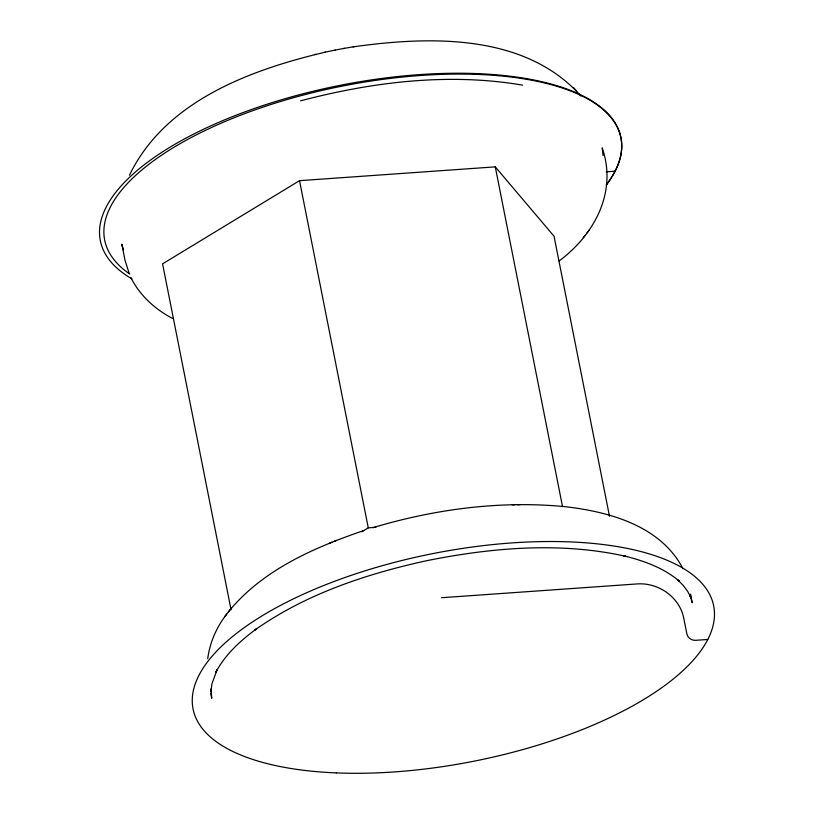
<?xml version="1.0" encoding="UTF-8"?>
<svg xmlns="http://www.w3.org/2000/svg" width="814" height="814" viewBox="0 0 814 814"><rect width="100%" height="100%" fill="white"/><g stroke="black" fill="none" stroke-linecap="round" stroke-linejoin="round"><path stroke-width="1.22" d="M603.042 155.525L602.187 147.883C617.541 192.196 594.271 234.768 559.147 260.948M207.723 658.719C209.798 642.48 216.616 627.034 226.648 614.173M129.446 175.244C165.222 101.089 250.213 69.862 325.305 52.137M228.5 611.772C262.464 569.973 313.929 547.598 363.685 530.586M224.705 616.717L230.403 609.279M583.272 237.678L585.246 235.114M587.016 232.794L589.041 230.169M609.483 516.229L554.039 236.233L495.268 166.86L299.532 180.667L162.576 263.848L231.074 609.788M361.752 531.817L368.274 527.848L375.854 527.319M329.273 543.304L332.071 542.195M333.862 541.442L336.528 540.384M373.097 527.614C434.951 509.106 500.325 500.437 564.774 506.634C609.259 511.711 660.653 525.773 682.936 568.65M300.57 100.834C372.578 81.888 448.718 72.527 522.639 85.144M314.57 54.589L315.71 54.345M324.725 52.249L334.961 50.112M334.941 50.112L344.526 48.301M353.093 46.866C429.375 36.111 524.857 33.171 580.83 95.93M344.027 48.402L354.131 46.673M606.267 171.815L615.089 171.184M441.544 597.72L637.27 583.923A40.822 35.704 27.1 0 1 683.689 617.887L686.874 633.953A7.652 6.695 27.1 0 0 695.573 640.323L707.814 639.458M512.281 504.772L515.008 504.741M517.277 504.69L520.156 504.649M172.436 318.366C154.975 309.208 139.672 295.36 130.871 277.493M573.494 87.576L576.699 91.26M122.751 248.219L123.474 249.888M129.141 273.219L125 260.215L121.825 244.149L123.036 248.555M690.537 594.108L692.256 602.777L690.079 595.604L691.167 598.117L687.708 591.442L683.119 585.297L677.513 579.66L679.476 581.389C663.746 567.785 643.589 560.714 623.687 555.779L625.701 556.277C560.419 541.727 492.307 547.578 427.279 560.571C366.626 573.789 306.023 593.905 254.914 629.995L256.593 628.764C240.618 640.567 225.305 654.324 215.934 672.11L217.084 669.759L211.905 683.913L210.928 691.666L210.979 688.939L211.732 698.259L210.745 693.274M495.268 166.86L562.525 506.583M299.532 180.667L368.274 527.848M131.878 278.846A265.374 105.82 -11.2 0 1 340.089 85.328A265.374 105.82 -11.2 0 1 606.328 184.91M129.833 274.074A263.126 104.925 -11.2 0 1 349.074 84.778A263.126 104.925 -11.2 0 1 606.399 184.788M336.345 772.903A265.374 105.82 -11.2 0 0 714.031 607.926A265.374 105.82 -11.2 0 0 309.696 591.381A265.374 105.82 -11.2 0 0 336.345 772.903"/></g></svg>
